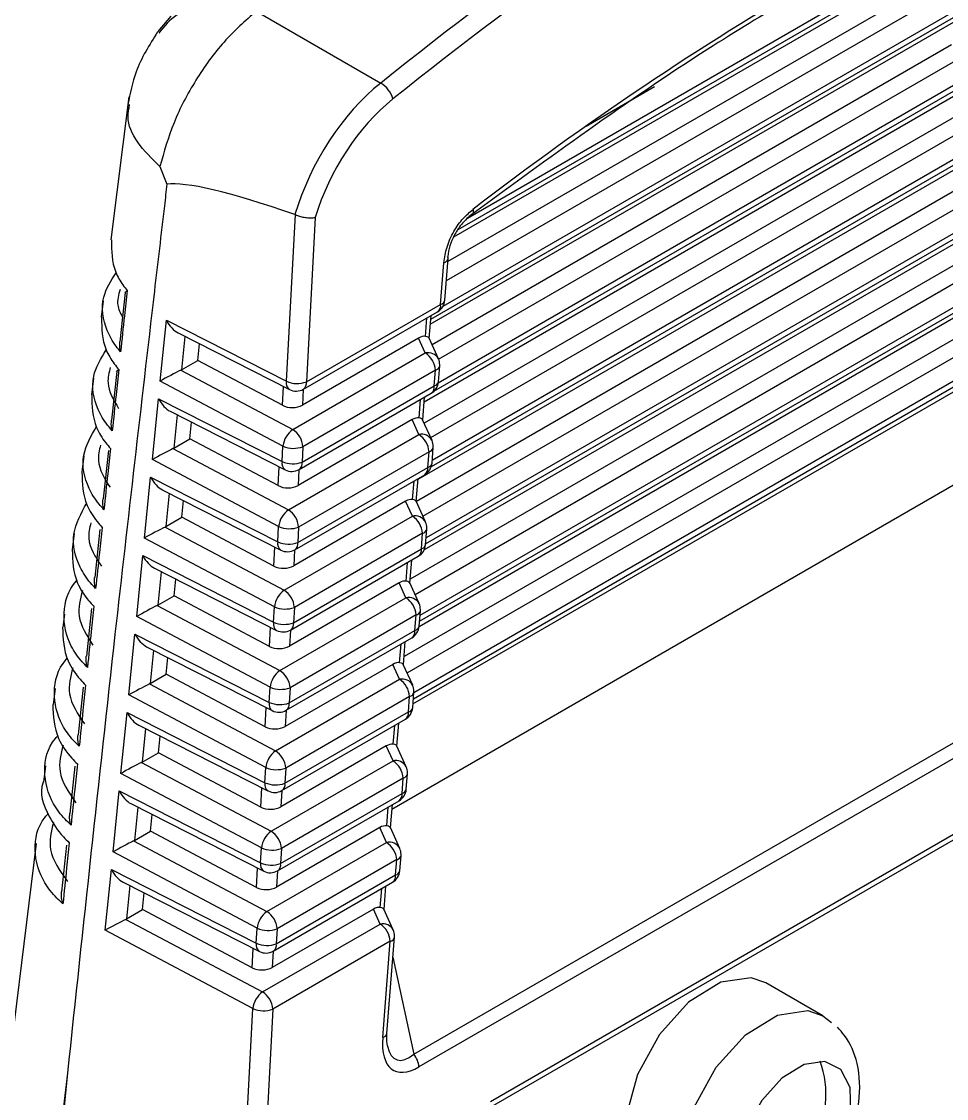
# Model space of a CAD drawing. Extents: x 8 to 113, y 0 to 87.
# Drawn here: x 18.276 to 18.91, y 71.626 to 72.363 of the extents above; entities that cross this region are included whole.
import ezdxf

# ---------------------------------------------------------------- set-up
doc = ezdxf.new("R2010")
doc.units = 0
doc.header["$MEASUREMENT"] = 0
doc.layers.add('OBJECT', color=7, linetype='CONTINUOUS')

msp = doc.modelspace()

# ---------------------------------------------------------------- linework, layer by layer
at = {"layer": 'OBJECT'}
for p, q in [((18.57522, 72.22082), (18.95618, 72.44074)), ((18.95576, 72.44437), (18.58161, 72.22837)), ((18.57222, 72.2157), (18.95311, 72.43559)), ((18.56727, 72.18573), (18.94689, 72.40488)), ((18.96115, 72.39685), (18.56487, 72.16809)), ((18.5565, 72.15939), (18.96156, 72.39322)), ((18.90787, 72.39478), (18.5683, 72.19875)), ((18.55622, 72.15584), (18.95849, 72.38807)), ((18.37844, 72.36679), (18.36966, 72.35645)), ((18.43698, 72.3703), (18.52223, 72.32109)), ((18.56188, 72.13199), (18.95228, 72.35736)), ((18.91325, 72.34726), (18.55743, 72.14185)), ((18.55863, 72.10999), (18.96694, 72.3457)), ((18.96653, 72.34933), (18.56168, 72.11562)), ((18.55203, 72.1028), (18.96388, 72.34055)), ((18.66293, 72.29158), (18.70982, 72.31865)), ((18.34978, 72.31166), (18.33743, 72.21363)), ((18.5565, 72.07826), (18.95766, 72.30985)), ((18.97191, 72.30182), (18.55753, 72.0626)), ((18.54784, 72.04975), (18.96926, 72.29303)), ((18.91864, 72.29974), (18.55205, 72.08812)), ((18.55692, 72.05837), (18.97232, 72.29819)), ((18.37101, 72.26387), (18.37578, 72.25173)), ((18.55112, 72.02453), (18.96304, 72.26233)), ((18.92402, 72.25223), (18.54667, 72.03438)), ((18.55302, 72.0055), (18.97771, 72.25067)), ((18.9773, 72.2543), (18.55334, 72.00955)), ((18.55214, 72.00161), (18.97464, 72.24551)), ((18.45765, 72.11679), (18.46376, 72.23095)), ((18.46376, 72.23095), (18.4635, 72.23105)), ((18.47738, 72.22906), (18.47135, 72.11641)), ((18.54573, 71.9708), (18.96843, 72.21481)), ((18.9294, 72.20471), (18.54243, 71.98131)), ((18.98268, 72.20678), (18.54915, 71.95651)), ((18.54855, 71.94891), (18.98002, 72.198)), ((18.54883, 71.95245), (18.98309, 72.20315)), ((18.5633, 72.16949), (18.56555, 72.19796)), ((18.56621, 72.17235), (18.56846, 72.20082)), ((18.34718, 72.17767), (18.34352, 72.14385)), ((18.33216, 72.17187), (18.33075, 72.16064)), ((18.47135, 72.11641), (18.5633, 72.16949)), ((18.54035, 71.91706), (18.97381, 72.16729)), ((18.46929, 72.1114), (18.56124, 72.16448)), ((18.55289, 72.14759), (18.55389, 72.16024)), ((18.55546, 72.14621), (18.5567, 72.16186)), ((18.37124, 72.11696), (18.37541, 72.15863)), ((18.37541, 72.15863), (18.45765, 72.11679)), ((18.93479, 72.15719), (18.53823, 71.92826)), ((18.54463, 71.89941), (18.98847, 72.15563)), ((18.98806, 72.15926), (18.54496, 71.90346)), ((18.38342, 72.14998), (18.45975, 72.11114)), ((18.3881, 72.1476), (18.38581, 72.12474)), ((18.54813, 72.14643), (18.4686, 72.10052)), ((18.54435, 71.89586), (18.98541, 72.15048)), ((18.55274, 72.13621), (18.54813, 72.14643)), ((18.56179, 72.1322), (18.55537, 72.14641)), ((18.39686, 72.13111), (18.398, 72.14256)), ((18.38581, 72.12474), (18.39686, 72.13111)), ((18.45487, 72.10036), (18.39686, 72.13111)), ((18.46197, 72.08381), (18.55274, 72.13621)), ((18.34152, 72.1235), (18.33785, 72.09012)), ((18.38529, 72.12446), (18.46197, 72.08381)), ((18.55974, 72.12443), (18.46897, 72.07203)), ((18.55889, 72.11367), (18.55974, 72.12443)), ((18.5618, 72.11653), (18.56265, 72.12729)), ((18.32548, 72.11884), (18.32407, 72.10765)), ((18.45527, 72.07241), (18.37124, 72.11696)), ((18.45487, 72.10036), (18.45557, 72.11327)), ((18.46634, 72.05642), (18.55683, 72.10866)), ((18.46841, 72.06144), (18.55889, 72.11367)), ((18.46918, 72.11134), (18.4686, 72.10052)), ((18.36585, 72.06323), (18.37003, 72.10489)), ((18.37003, 72.10489), (18.45471, 72.06182)), ((18.54847, 72.09171), (18.54948, 72.10441)), ((18.55104, 72.09034), (18.55229, 72.10604)), ((18.37804, 72.09624), (18.45681, 72.05617)), ((18.38271, 72.09386), (18.38042, 72.071)), ((18.39147, 72.07738), (18.39262, 72.08882)), ((18.54371, 72.09055), (18.46566, 72.0455)), ((18.54832, 72.08034), (18.54371, 72.09055)), ((18.55738, 72.07632), (18.55096, 72.09053)), ((18.45903, 72.02879), (18.54832, 72.08034)), ((18.98027, 72.08357), (18.52996, 71.82361)), ((18.38042, 72.071), (18.39147, 72.07738)), ((18.45193, 72.04534), (18.39147, 72.07738)), ((18.45471, 72.06182), (18.45527, 72.07241)), ((18.46897, 72.07203), (18.46841, 72.06144)), ((18.55739, 72.06071), (18.55823, 72.07142)), ((18.31887, 72.06575), (18.3175, 72.05459)), ((18.3357, 72.0694), (18.33208, 72.03625)), ((18.37991, 72.07072), (18.45903, 72.02879)), ((18.55532, 72.06856), (18.46603, 72.01701)), ((18.55448, 72.05785), (18.55532, 72.06856)), ((18.45233, 72.01739), (18.36585, 72.06323)), ((18.45193, 72.04534), (18.45262, 72.0583)), ((18.46546, 72.00646), (18.55448, 72.05785)), ((18.36047, 72.00949), (18.36464, 72.05116)), ((18.36464, 72.05116), (18.45176, 72.00684)), ((18.4634, 72.00145), (18.55242, 72.05284)), ((18.46624, 72.05636), (18.46566, 72.0455)), ((18.54663, 72.03447), (18.54787, 72.05022)), ((18.37265, 72.04251), (18.45387, 72.0012)), ((18.54405, 72.03584), (18.54506, 72.04859)), ((18.37733, 72.04013), (18.37504, 72.01727)), ((18.38609, 72.02365), (18.38724, 72.03509)), ((18.53929, 72.03468), (18.46271, 71.99047)), ((18.54391, 72.02446), (18.53929, 72.03468)), ((18.55296, 72.02045), (18.54654, 72.03466)), ((18.37504, 72.01727), (18.38609, 72.02365)), ((18.44898, 71.99031), (18.38609, 72.02365)), ((18.45608, 71.97376), (18.54391, 72.02446)), ((18.31234, 72.01265), (18.31096, 72.00151)), ((18.32991, 72.01533), (18.32633, 71.9824)), ((18.37452, 72.01699), (18.45608, 71.97376)), ((18.45176, 72.00684), (18.45233, 72.01739)), ((18.55091, 72.01269), (18.46308, 71.96199)), ((18.46603, 72.01701), (18.46546, 72.00646)), ((18.55007, 72.00203), (18.55091, 72.01269)), ((18.55297, 72.00489), (18.55382, 72.01555)), ((18.44938, 71.96237), (18.36047, 72.00949)), ((18.44898, 71.99031), (18.44968, 72.00333)), ((18.46252, 71.95149), (18.55007, 72.00203)), ((18.46329, 72.00139), (18.46271, 71.99047)), ((18.54492, 71.65593), (19.14025, 71.99961)), ((18.35509, 71.95576), (18.35926, 71.99743)), ((18.35926, 71.99743), (18.44882, 71.95187)), ((18.46045, 71.94648), (18.548, 71.99702)), ((18.53964, 71.97997), (18.54065, 71.99277)), ((18.54221, 71.9786), (18.54346, 71.99439)), ((19.14378, 71.99093), (18.54844, 71.64725)), ((18.36727, 71.98878), (18.45092, 71.94622)), ((18.37195, 71.9864), (18.36966, 71.96354)), ((18.38071, 71.96992), (18.38185, 71.98136)), ((18.53488, 71.97881), (18.45976, 71.93545)), ((18.53949, 71.96859), (18.53488, 71.97881)), ((18.54854, 71.96458), (18.54212, 71.97879)), ((18.36966, 71.96354), (18.38071, 71.96992)), ((18.44603, 71.93529), (18.38071, 71.96992)), ((18.45313, 71.91874), (18.53949, 71.96859)), ((18.32415, 71.96127), (18.32061, 71.92856)), ((18.36914, 71.96326), (18.45313, 71.91874)), ((18.44882, 71.95187), (18.44938, 71.96237)), ((18.46308, 71.96199), (18.46252, 71.95149)), ((18.30553, 71.95742), (18.30443, 71.94843)), ((18.44643, 71.90734), (18.35509, 71.95576)), ((18.54649, 71.95682), (18.46013, 71.90696)), ((18.54565, 71.94621), (18.54649, 71.95682)), ((18.54856, 71.94907), (18.5494, 71.95967)), ((18.44603, 71.93529), (18.44673, 71.94835)), ((18.45957, 71.89652), (18.54565, 71.94621)), ((18.46035, 71.94642), (18.45976, 71.93545)), ((18.3497, 71.90203), (18.35388, 71.9437)), ((18.35388, 71.9437), (18.44587, 71.8969)), ((18.45751, 71.8915), (18.54359, 71.9412)), ((18.53779, 71.92272), (18.53905, 71.93857)), ((18.36189, 71.93504), (18.44798, 71.89125)), ((18.36656, 71.93266), (18.36427, 71.9098)), ((18.53522, 71.9241), (18.53624, 71.93695)), ((18.37532, 71.91618), (18.37647, 71.92763)), ((18.53046, 71.92294), (18.45681, 71.88042)), ((18.53507, 71.91272), (18.53046, 71.92294)), ((18.54413, 71.90871), (18.53771, 71.92292)), ((18.36376, 71.90953), (18.45018, 71.86371)), ((18.36427, 71.9098), (18.37532, 71.91618)), ((18.44309, 71.88026), (18.37532, 71.91618)), ((18.45018, 71.86371), (18.53507, 71.91272)), ((18.59735, 71.62348), (19.09939, 71.91331)), ((18.29926, 71.90649), (18.29789, 71.89535)), ((18.31841, 71.90723), (18.31492, 71.87474)), ((18.44348, 71.85232), (18.3497, 71.90203)), ((18.44587, 71.8969), (18.44643, 71.90734)), ((18.46013, 71.90696), (18.45957, 71.89652)), ((18.54415, 71.89325), (18.54498, 71.9038)), ((18.59529, 71.61847), (19.09733, 71.90829)), ((18.54207, 71.90094), (18.45718, 71.85194)), ((18.54124, 71.89039), (18.54207, 71.90094)), ((18.34432, 71.8483), (18.34849, 71.88996)), ((18.34849, 71.88996), (18.44293, 71.84192)), ((18.44309, 71.88026), (18.44379, 71.89338)), ((18.45663, 71.84154), (18.54124, 71.89039)), ((18.4574, 71.89144), (18.45681, 71.88042)), ((18.35651, 71.88131), (18.44503, 71.83628)), ((18.45457, 71.83653), (18.53918, 71.88537)), ((18.5308, 71.86822), (18.53183, 71.88113)), ((18.53338, 71.86685), (18.53464, 71.88275)), ((18.36118, 71.87893), (18.35889, 71.85607)), ((18.36994, 71.86245), (18.37109, 71.87389)), ((18.52604, 71.86706), (18.45387, 71.8254)), ((18.53066, 71.85685), (18.52604, 71.86706)), ((18.53971, 71.85283), (18.53329, 71.86704)), ((18.35889, 71.85607), (18.36994, 71.86245)), ((18.44014, 71.82524), (18.36994, 71.86245)), ((18.29272, 71.85341), (18.29135, 71.84229)), ((18.31271, 71.85321), (18.30925, 71.82092)), ((18.35837, 71.85579), (18.44724, 71.80869)), ((18.44293, 71.84192), (18.44348, 71.85232)), ((18.44724, 71.80869), (18.53066, 71.85685)), ((18.45718, 71.85194), (18.45663, 71.84154)), ((18.44054, 71.79729), (18.34432, 71.8483)), ((18.53766, 71.84507), (18.45424, 71.79691)), ((18.53683, 71.83457), (18.53766, 71.84507)), ((18.53974, 71.83743), (18.54057, 71.84793)), ((18.33894, 71.79456), (18.34311, 71.83623)), ((18.34311, 71.83623), (18.43998, 71.78695)), ((18.44014, 71.82524), (18.44084, 71.83841)), ((18.45446, 71.83647), (18.45387, 71.8254)), ((18.45162, 71.78156), (18.53477, 71.82955)), ((18.45368, 71.78657), (18.53683, 71.83457)), ((18.35112, 71.82758), (18.44209, 71.7813)), ((18.3558, 71.8252), (18.35351, 71.80234)), ((18.52639, 71.81235), (18.52741, 71.82531)), ((18.52896, 71.81098), (18.53022, 71.82693)), ((18.36456, 71.80872), (18.3657, 71.82016)), ((18.35351, 71.80234), (18.36456, 71.80872)), ((18.43719, 71.77022), (18.36456, 71.80872)), ((18.52163, 71.81119), (18.45092, 71.77037)), ((18.52624, 71.80097), (18.52163, 71.81119)), ((18.53529, 71.79696), (18.52887, 71.81117)), ((18.28618, 71.80032), (18.243, 71.44969)), ((18.30703, 71.79922), (18.3036, 71.76712)), ((18.35299, 71.80206), (18.44429, 71.75366)), ((18.44429, 71.75366), (18.52624, 71.80097)), ((18.43759, 71.74227), (18.33894, 71.79456)), ((18.43998, 71.78695), (18.44054, 71.79729)), ((18.45424, 71.79691), (18.45368, 71.78657)), ((18.53532, 71.78161), (18.53615, 71.79206)), ((18.53324, 71.7892), (18.45129, 71.74189)), ((18.53241, 71.77875), (18.53324, 71.7892)), ((18.33355, 71.74083), (18.33773, 71.7825)), ((18.33773, 71.7825), (18.43704, 71.73198)), ((18.43719, 71.77022), (18.4379, 71.78343)), ((18.45074, 71.7316), (18.53241, 71.77875)), ((18.45152, 71.7815), (18.45092, 71.77037)), ((18.34574, 71.77384), (18.43914, 71.72633)), ((18.35042, 71.77147), (18.34813, 71.7486)), ((18.44868, 71.72658), (18.53035, 71.77373)), ((18.52197, 71.75648), (18.523, 71.76949)), ((18.52454, 71.75511), (18.52581, 71.77111)), ((18.35918, 71.75498), (18.36032, 71.76643)), ((18.34813, 71.7486), (18.35918, 71.75498)), ((18.43424, 71.71519), (18.35918, 71.75498)), ((18.51721, 71.75532), (18.44797, 71.71535)), ((18.52182, 71.7451), (18.51721, 71.75532)), ((18.53088, 71.74109), (18.52446, 71.7553)), ((18.34761, 71.74833), (18.44134, 71.69864)), ((18.43464, 71.68724), (18.33355, 71.74083)), ((18.43704, 71.73198), (18.43759, 71.74227)), ((18.44134, 71.69864), (18.52182, 71.7451)), ((18.45129, 71.74189), (18.45074, 71.7316)), ((18.52882, 71.73333), (18.44834, 71.68686)), ((18.52361, 71.66738), (18.52882, 71.73333)), ((18.52652, 71.67023), (18.53173, 71.73618)), ((18.43424, 71.71519), (18.43495, 71.72846)), ((18.44857, 71.72652), (18.44797, 71.71535)), ((18.53065, 71.72249), (18.54492, 71.65593)), ((18.82502, 71.68236), (18.78613, 71.70481)), ((18.41523, 71.32484), (18.43464, 71.68724)), ((18.44834, 71.68686), (18.42892, 71.32423)), ((18.82503, 71.68235), (18.83094, 71.67773)), ((18.30768, 71.643), (18.28263, 71.39292))]:
    msp.add_line(p, q, dxfattribs=at)
at = {"layer": 'OBJECT', "flags": 128}
for points in [[(18.58546, 72.23456), (18.58559, 72.23355), (18.58559, 72.23262), (18.58545, 72.2318), (18.58518, 72.23111), (18.58478, 72.23054), (18.58426, 72.23012), (18.58363, 72.22985), (18.5829, 72.22974)], [(18.78613, 71.70481), (18.77591, 71.70825), (18.75524, 71.70525), (18.73318, 71.69164), (18.7131, 71.66948), (18.69804, 71.64215), (18.6903, 71.61382), (18.69106, 71.58878), (18.70021, 71.57087), (18.70613, 71.56624)], [(18.74479, 71.54392), (18.7391, 71.54842), (18.72995, 71.56633), (18.72919, 71.59137), (18.73693, 71.6197), (18.75199, 71.64703), (18.77208, 71.66919), (18.79413, 71.6828), (18.81481, 71.6858), (18.82503, 71.68235)], [(18.77437, 71.55655), (18.78546, 71.55099), (18.79967, 71.55306), (18.81484, 71.56242), (18.82865, 71.57765), (18.839, 71.59644), (18.84432, 71.61592), (18.8438, 71.63313), (18.83751, 71.64545), (18.82641, 71.651), (18.8122, 71.64894), (18.79704, 71.63958), (18.78323, 71.62434), (18.77287, 71.60556), (18.76755, 71.58607), (18.76808, 71.56886), (18.77437, 71.55655)]]:
    msp.add_lwpolyline(points, dxfattribs=at)
at = {"layer": 'OBJECT'}
for centre, radius, start, end in [((18.51265, 72.30514), 0.01861, 15.62668, 59.01454), ((18.56467, 72.20177), 0.00391, 283.05547, 345.95269), ((18.56614, 72.20097), 0.00232, 356.27468, 32.31951), ((18.55624, 72.17314), 0.01, 299.99731, 355.48025), ((18.55837, 72.16859), 0.00502, 304.94017, 10.36092), ((18.56242, 72.1733), 0.00391, 283.05529, 345.95347), ((18.55461, 72.1282), 0.00822, 29.04861, 103.13011), ((18.54429, 72.12322), 0.0155, 4.50636, 56.95029), ((18.55268, 72.12808), 0.01, 0, 24.30711), ((18.55886, 72.12824), 0.00391, 283.05624, 345.95252), ((18.55268, 72.12808), 0.01, 355.48025, 0), ((18.46275, 72.11548), 0.00527, 165.57366, 235.30599), ((18.46498, 72.13374), 0.01847, 246.62949, 290.19368), ((18.46642, 72.11551), 0.00502, 304.94017, 10.36092), ((18.55183, 72.11732), 0.01, 299.99731, 355.48025), ((18.55801, 72.11748), 0.00391, 283.05489, 345.95327), ((18.46429, 72.12006), 0.01, 243.03735, 299.99731), ((18.55379, 72.11284), 0.00517, 305.9993, 9.30179), ((18.47161, 72.07048), 0.01645, 125.85497, 173.23564), ((18.45352, 72.07082), 0.0155, 4.50636, 56.95029), ((18.55019, 72.07233), 0.00822, 29.04908, 103.12996), ((18.53987, 72.06734), 0.0155, 4.50734, 56.94944), ((18.4626, 72.08936), 0.01847, 246.62817, 290.19522), ((18.55444, 72.07237), 0.00391, 283.05533, 345.95304), ((18.54826, 72.07221), 0.01, 0, 24.30711), ((18.54826, 72.07221), 0.01, 355.48025, 0), ((18.46002, 72.06058), 0.00546, 166.94508, 233.93437), ((18.46203, 72.07877), 0.01847, 246.62874, 290.19443), ((18.46347, 72.06054), 0.00502, 304.93973, 10.36136), ((18.54742, 72.0615), 0.01, 299.99731, 355.48025), ((18.54938, 72.05702), 0.00517, 306.00063, 9.30047), ((18.5536, 72.06166), 0.00391, 283.0565, 345.95196), ((18.46134, 72.06508), 0.01, 243.03735, 299.99731), ((18.46866, 72.01545), 0.01645, 125.85461, 173.23496), ((18.45057, 72.01579), 0.0155, 4.50734, 56.94944), ((18.54578, 72.01646), 0.00822, 29.04795, 103.13108), ((18.53545, 72.01147), 0.0155, 4.50632, 56.94991), ((18.54385, 72.01633), 0.01, 0, 24.30711), ((18.45965, 72.03434), 0.01847, 246.62862, 290.19455), ((18.55003, 72.01649), 0.00391, 283.05302, 345.95544), ((18.54385, 72.01633), 0.01, 355.48025, 0), ((18.45708, 72.00561), 0.00546, 166.94537, 233.93408), ((18.45909, 72.02379), 0.01847, 246.62828, 290.19477), ((18.46053, 72.00556), 0.00502, 304.94128, 10.35982), ((18.543, 72.00568), 0.01, 299.99731, 355.48025), ((18.54918, 72.00584), 0.00391, 283.05518, 345.95298), ((18.4584, 72.01011), 0.01, 243.03735, 299.99731), ((18.54497, 72.0012), 0.00517, 305.99944, 9.30165), ((18.46571, 71.96043), 0.01645, 125.854, 173.23551), ((18.44763, 71.96077), 0.0155, 4.50632, 56.94991), ((18.54136, 71.96059), 0.00822, 29.04893, 103.12995), ((18.53104, 71.9556), 0.0155, 4.50702, 56.94976), ((18.4567, 71.97932), 0.01847, 246.62857, 290.1952), ((18.53943, 71.96046), 0.01, 0, 24.30711), ((18.54561, 71.96062), 0.00391, 283.05504, 345.95333), ((18.53943, 71.96046), 0.01, 355.48025, 0), ((18.45414, 71.95064), 0.00546, 166.94548, 233.93398), ((18.45614, 71.96882), 0.01847, 246.62832, 290.19485), ((18.45546, 71.95514), 0.01, 243.03735, 299.99731), ((18.45758, 71.95059), 0.00502, 304.93995, 10.36114), ((18.53859, 71.94986), 0.01, 299.99731, 355.48025), ((18.54055, 71.94538), 0.00517, 305.9995, 9.30159), ((18.54477, 71.95002), 0.00391, 283.05573, 345.95273), ((18.46277, 71.9054), 0.01645, 125.85402, 173.23646), ((18.44468, 71.90574), 0.0155, 4.50702, 56.94976), ((18.53694, 71.90471), 0.00822, 29.04862, 103.13026), ((18.52662, 71.89973), 0.0155, 4.50628, 56.94998), ((18.45376, 71.92429), 0.01847, 246.62906, 290.19472), ((18.54119, 71.90475), 0.00391, 283.04954, 345.95876), ((18.53501, 71.90459), 0.01, 0, 24.30711), ((18.53501, 71.90459), 0.01, 355.48025, 0), ((18.45119, 71.89566), 0.00546, 166.94544, 233.93412), ((18.4532, 71.91385), 0.01847, 246.6284, 290.19477), ((18.45464, 71.89562), 0.00502, 304.94017, 10.36092), ((18.45251, 71.90016), 0.01, 243.03735, 299.99731), ((18.53418, 71.89404), 0.01, 299.99731, 355.48025), ((18.53614, 71.88955), 0.00517, 305.99951, 9.30158), ((18.54036, 71.8942), 0.00391, 283.05622, 345.95209), ((18.45982, 71.85038), 0.01645, 125.85473, 173.23474), ((18.44173, 71.85072), 0.0155, 4.50628, 56.94998), ((18.45081, 71.86927), 0.01847, 246.62852, 290.19526), ((18.53253, 71.84884), 0.00822, 29.04909, 103.12983), ((18.5222, 71.84385), 0.0155, 4.50623, 56.95053), ((18.5306, 71.84872), 0.01, 0, 24.30711), ((18.53678, 71.84888), 0.00391, 283.05533, 345.95311), ((18.5306, 71.84872), 0.01, 355.48025, 0), ((18.44825, 71.84069), 0.00546, 166.94595, 233.93407), ((18.45025, 71.85887), 0.01847, 246.62853, 290.19471), ((18.44957, 71.84519), 0.01, 243.03735, 299.99731), ((18.45169, 71.84064), 0.00502, 304.94014, 10.36095), ((18.52977, 71.83821), 0.01, 299.99731, 355.48025), ((18.53594, 71.83837), 0.00391, 283.05538, 345.95313), ((18.53173, 71.83373), 0.00517, 305.99975, 9.30134), ((18.45687, 71.79536), 0.01645, 125.85403, 173.23644), ((18.43878, 71.7957), 0.0155, 4.50623, 56.95053), ((18.52811, 71.79297), 0.00822, 29.04854, 103.13035), ((18.51779, 71.78798), 0.0155, 4.50737, 56.94938), ((18.44786, 71.81424), 0.01847, 246.62846, 290.19529), ((18.53236, 71.793), 0.00391, 283.05535, 345.95293), ((18.52618, 71.79284), 0.01, 0, 24.30711), ((18.52618, 71.79284), 0.01, 355.48025, 0), ((18.4453, 71.78572), 0.00546, 166.94588, 233.93416), ((18.44731, 71.8039), 0.01847, 246.62851, 290.19476), ((18.44875, 71.78567), 0.00502, 304.94038, 10.36072), ((18.44662, 71.79022), 0.01, 243.03735, 299.99731), ((18.52535, 71.78239), 0.01, 299.99731, 355.48025), ((18.52732, 71.77791), 0.00517, 305.99955, 9.30154), ((18.53153, 71.78255), 0.00391, 283.05533, 345.95294), ((18.45393, 71.74033), 0.01645, 125.85474, 173.23471), ((18.43584, 71.74067), 0.0155, 4.50737, 56.94938), ((18.44492, 71.75922), 0.01847, 246.62852, 290.19475), ((18.52369, 71.7371), 0.00822, 29.04911, 103.12977), ((18.51337, 71.73211), 0.0155, 4.50625, 56.9505), ((18.52176, 71.73697), 0.01, 0, 24.30711), ((18.44236, 71.73074), 0.00546, 166.9454, 233.93463), ((18.44436, 71.74893), 0.01847, 246.62851, 290.19476), ((18.52794, 71.73713), 0.00391, 283.05534, 345.95317), ((18.52176, 71.73697), 0.01, 355.48025, 0), ((18.44368, 71.73524), 0.01, 243.03735, 299.99731), ((18.4458, 71.73069), 0.00502, 304.94015, 10.36094), ((18.45098, 71.68531), 0.01645, 125.85467, 173.23582), ((18.43289, 71.68565), 0.0155, 4.50625, 56.9505), ((18.44197, 71.7042), 0.01847, 246.62849, 290.19526), ((18.52273, 71.67118), 0.00391, 283.05545, 345.95285), ((18.53287, 71.64598), 0.01563, 4.67964, 39.54986), ((18.75832, 71.62848), 0.06887, 280.73909, 19.2663)]:
    msp.add_arc(centre, radius, start, end, dxfattribs=at)
for centre, major_axis, ratio, start_param, end_param in [((18.89207, 70.63267), (1.03077, 2.00185), 0.606843, 0.574391, 0.937899), ((18.89913, 70.62902), (1.02574, 1.9932), 0.60697, 0.574247, 0.937755), ((18.9016, 70.57357), (0.99276, 1.93123), 0.606953, 0.600984, 0.910013), ((18.54161, 72.23124), (0.05539, 0.10653), 0.604579, 0.940429, 1.87705), ((18.54867, 72.2276), (0.05037, 0.09788), 0.60697, 0.937755, 1.859289), ((20.07141, 71.34811), (1.70275, -0.89991), 0.049905, 2.831643, 3.072756), ((18.38205, 72.16189), (-0.00673, 0.01231), 0.526975, 1.548133, 2.485269), ((18.54825, 72.1379), (0.00628, 0.00905), 0.580609, 0.271048, 0.888781), ((18.54529, 72.14444), (0.01015, 0.00177), 0.278097, 6.211834, 6.960412), ((18.37787, 72.12023), (0.01062, 0.00569), 0.026892, 0.783381, 2.231718), ((18.37874, 72.12889), (0.01003, -0.00001), 0.582929, 5.424008, 5.494108), ((18.37667, 72.10816), (-0.00673, 0.01231), 0.526975, 1.548133, 2.485269), ((18.46157, 72.10471), (0.01001, -0.00003), 0.586595, 3.981097, 5.493179), ((18.54383, 72.08202), (0.00628, 0.00905), 0.580609, 0.271048, 0.888781), ((18.54087, 72.08857), (0.01015, 0.00177), 0.278097, 6.211834, 6.960412), ((18.37249, 72.06649), (0.01062, 0.00569), 0.026892, 0.783381, 2.231718), ((18.37336, 72.07516), (0.01003, -0.00001), 0.582929, 5.424008, 5.494108), ((18.37128, 72.05443), (-0.00673, 0.01231), 0.526975, 1.548133, 2.485269), ((18.45862, 72.04969), (0.01001, -0.00003), 0.586595, 3.981097, 5.493179), ((18.53941, 72.02615), (0.00628, 0.00905), 0.580609, 0.271048, 0.888781), ((18.53646, 72.03269), (0.01015, 0.00177), 0.278097, 6.211834, 6.960412), ((18.36711, 72.01276), (0.01062, 0.00569), 0.026892, 0.783381, 2.231718), ((18.36798, 72.02143), (0.01003, -0.00001), 0.582929, 5.424008, 5.494108), ((18.3659, 72.00069), (-0.00673, 0.01231), 0.526975, 1.548133, 2.485269), ((18.45568, 71.99466), (0.01001, -0.00003), 0.586595, 3.981097, 5.493179), ((18.535, 71.97028), (0.00628, 0.00905), 0.580609, 0.271048, 0.888781), ((18.53204, 71.97682), (0.01015, 0.00177), 0.278097, 6.211834, 6.960412), ((18.36173, 71.95903), (0.01062, 0.00569), 0.026892, 0.783381, 2.231718), ((18.36259, 71.96769), (0.01003, -0.00001), 0.582929, 5.424008, 5.494108), ((18.36052, 71.94696), (-0.00673, 0.01231), 0.526975, 1.548133, 2.485269), ((18.45273, 71.93964), (0.01001, -0.00003), 0.586595, 3.981097, 5.493179), ((18.53058, 71.91441), (0.00628, 0.00905), 0.580609, 0.271048, 0.888781), ((18.52762, 71.92095), (0.01015, 0.00177), 0.278097, 6.211834, 6.960412), ((18.35634, 71.90529), (0.01062, 0.00569), 0.026892, 0.783381, 2.231718), ((18.35721, 71.91396), (0.01003, -0.00001), 0.582929, 5.424008, 5.494108), ((18.35513, 71.89323), (-0.00673, 0.01231), 0.526975, 1.548133, 2.485269), ((18.44978, 71.88461), (0.01001, -0.00003), 0.586595, 3.981097, 5.493179), ((18.52616, 71.85853), (0.00628, 0.00905), 0.580609, 0.271048, 0.888781), ((18.52321, 71.86508), (0.01015, 0.00177), 0.278097, 6.211834, 6.960412), ((18.35096, 71.85156), (0.01062, 0.00569), 0.026892, 0.783381, 2.231718), ((18.35183, 71.86023), (0.01003, -0.00001), 0.582929, 5.424008, 5.494108), ((18.34975, 71.83949), (-0.00673, 0.01231), 0.526975, 1.548133, 2.485269), ((18.44683, 71.82959), (0.01001, -0.00003), 0.586595, 3.981097, 5.493179), ((18.52175, 71.80266), (0.00628, 0.00905), 0.580609, 0.271048, 0.888781), ((18.51879, 71.8092), (0.01015, 0.00177), 0.278097, 6.211834, 6.960412), ((18.34558, 71.79783), (0.01062, 0.00569), 0.026892, 0.783381, 2.231718), ((18.34644, 71.8065), (0.01003, -0.00001), 0.582929, 5.424008, 5.494108), ((18.34437, 71.78576), (-0.00673, 0.01231), 0.526975, 1.548133, 2.485269), ((18.44389, 71.77457), (0.01001, -0.00003), 0.586595, 3.981097, 5.493179), ((18.51733, 71.74679), (0.00628, 0.00905), 0.580609, 0.271048, 0.888781), ((18.51437, 71.75333), (0.01015, 0.00177), 0.278097, 6.211834, 6.960412), ((18.34019, 71.7441), (0.01062, 0.00569), 0.026892, 0.783381, 2.231718), ((18.34106, 71.75276), (0.01003, -0.00001), 0.582929, 5.424008, 5.494108), ((18.44094, 71.71954), (0.01001, -0.00003), 0.586595, 3.981097, 5.493179), ((18.55705, 71.69318), (0.02592, 0.04826), 0.443439, 2.35159, 3.763116), ((18.54999, 71.69682), (0.01696, 0.04462), 0.376367, 2.614846, 3.717601), ((19.39215, 67.06838), (1.58934, 16.54697), 0.094708, 1.299793, 1.315305)]:
    msp.add_ellipse(centre, major_axis=major_axis, ratio=ratio, start_param=start_param, end_param=end_param, dxfattribs=at)
for points, knots in [([(19.05311, 72.50119), (19.04841, 72.49934), (19.02492, 72.49011), (18.94636, 72.45678), (18.86739, 72.41644), (18.78876, 72.37058), (18.71018, 72.32288), (18.63724, 72.26951), (18.5829, 72.22974)], [0, 0, 0, 0, 0.029968, 0.149857, 0.5, 0.529967, 0.649857, 1, 1, 1, 1]), ([(18.43698, 72.3703), (18.42709, 72.37216), (18.40661, 72.37599), (18.38234, 72.37037), (18.37398, 72.35989), (18.37031, 72.3553)], [0, 0, 0, 0, 0.344258, 0.712567, 1, 1, 1, 1]), ([(18.43698, 72.3703), (18.42945, 72.36363), (18.41437, 72.35028), (18.39503, 72.32345), (18.37946, 72.29395), (18.37383, 72.2739), (18.37101, 72.26387)], [0, 0, 0, 0, 0.25, 0.5, 0.75, 1, 1, 1, 1]), ([(18.36944, 72.35614), (18.36381, 72.34721), (18.35392, 72.33154), (18.35057, 72.314), (18.34913, 72.30647)], [0, 0, 0, 0, 0.570288, 1, 1, 1, 1]), ([(18.37101, 72.26387), (18.36547, 72.26932), (18.35439, 72.28022), (18.34796, 72.29514), (18.34967, 72.30351), (18.35024, 72.30627)], [0, 0, 0, 0, 0.401126, 0.802252, 1, 1, 1, 1]), ([(18.37578, 72.25173), (18.37521, 72.24685), (18.37234, 72.22242), (18.36034, 72.11979), (18.33741, 71.9222), (18.31836, 71.74329), (18.30768, 71.643)], [0, 0, 0, 0, 0.024148, 0.120739, 0.507103, 1, 1, 1, 1]), ([(18.56555, 72.19796), (18.56607, 72.20153), (18.56712, 72.20869), (18.57198, 72.21946), (18.57834, 72.22845), (18.58318, 72.2326), (18.58546, 72.23456)], [0, 0, 0, 0, 0.261879, 0.524406, 0.776419, 1, 1, 1, 1]), ([(18.46376, 72.23095), (18.46467, 72.23057), (18.46647, 72.22982), (18.46979, 72.22907), (18.47313, 72.2287), (18.47562, 72.22876), (18.47692, 72.22896), (18.47733, 72.22905), (18.47738, 72.22906)], [0, 0, 0, 0, 0.219279, 0.438508, 0.659239, 0.882987, 0.985831, 1, 1, 1, 1]), ([(18.5829, 72.22974), (18.58079, 72.22774), (18.57705, 72.22418), (18.57247, 72.21686), (18.56931, 72.20939), (18.56852, 72.20466), (18.56811, 72.20221)], [0, 0, 0, 0, 0.295336, 0.524716, 0.75446, 1, 1, 1, 1]), ([(18.33773, 72.21362), (18.33779, 72.20616), (18.33787, 72.19564), (18.34443, 72.18428), (18.34756, 72.18021), (18.34854, 72.17894)], [0, 0, 0, 0, 0.625508, 0.883274, 1, 1, 1, 1]), ([(18.34407, 72.13701), (18.34304, 72.13825), (18.33917, 72.14295), (18.33246, 72.15517), (18.32957, 72.17292), (18.3375, 72.18566), (18.34094, 72.19119)], [0, 0, 0, 0, 0.073859, 0.278229, 0.686625, 1, 1, 1, 1]), ([(18.34368, 72.17958), (18.34262, 72.17603), (18.34073, 72.16964), (18.34393, 72.16348), (18.34535, 72.16074)], [0, 0, 0, 0, 0.5563299, 1, 1, 1, 1]), ([(18.34854, 72.17894), (18.34792, 72.17318), (18.34643, 72.1592), (18.34494, 72.14522), (18.34407, 72.13701)], [0, 0, 0, 0, 0.412316, 1, 1, 1, 1]), ([(18.34722, 72.17767), (18.34736, 72.17796), (18.34754, 72.17834), (18.34833, 72.17882), (18.34852, 72.17894), (18.34854, 72.17894)], [0, 0, 0, 0, 0.773395, 0.980383, 1, 1, 1, 1]), ([(18.331, 72.16063), (18.33111, 72.1531), (18.33127, 72.14219), (18.33826, 72.13048), (18.34175, 72.12614), (18.34278, 72.12486)], [0, 0, 0, 0, 0.611071, 0.885051, 1, 1, 1, 1]), ([(18.33834, 72.08294), (18.33726, 72.0842), (18.33323, 72.08888), (18.32614, 72.10107), (18.32277, 72.11921), (18.33063, 72.13242), (18.33419, 72.13839)], [0, 0, 0, 0, 0.073396, 0.272928, 0.67159, 1, 1, 1, 1]), ([(18.34407, 72.13701), (18.34406, 72.13705), (18.34394, 72.13752), (18.34341, 72.1398), (18.34349, 72.14204), (18.34356, 72.14385)], [0, 0, 0, 0, 0.018378, 0.209687, 1, 1, 1, 1]), ([(18.33699, 72.12636), (18.33612, 72.12281), (18.33378, 72.11323), (18.33928, 72.10403), (18.34273, 72.09823)], [0, 0, 0, 0, 0.370333, 1, 1, 1, 1]), ([(18.34278, 72.12486), (18.34217, 72.1191), (18.34069, 72.10512), (18.33921, 72.09115), (18.33834, 72.08294)], [0, 0, 0, 0, 0.4123568, 1, 1, 1, 1]), ([(18.34137, 72.12351), (18.34149, 72.12379), (18.34166, 72.12418), (18.3425, 72.1247), (18.34277, 72.12485), (18.34278, 72.12486)], [0, 0, 0, 0, 0.71714, 0.981648, 1, 1, 1, 1]), ([(18.32428, 72.10764), (18.32444, 72.10003), (18.32467, 72.08875), (18.33211, 72.07669), (18.33597, 72.0721), (18.33706, 72.0708)], [0, 0, 0, 0, 0.5980303, 0.8866937, 1, 1, 1, 1]), ([(18.33834, 72.08294), (18.33833, 72.08298), (18.33817, 72.08359), (18.3376, 72.08598), (18.3377, 72.08833), (18.33778, 72.09012)], [0, 0, 0, 0, 0.017487, 0.25535, 1, 1, 1, 1]), ([(18.33264, 72.02889), (18.3315, 72.03016), (18.32732, 72.03483), (18.31986, 72.04697), (18.316, 72.0656), (18.32384, 72.07937), (18.32753, 72.08586)], [0, 0, 0, 0, 0.072616, 0.266647, 0.654263, 1, 1, 1, 1]), ([(18.33031, 72.07313), (18.32947, 72.06958), (18.32713, 72.0597), (18.33304, 72.05025), (18.33682, 72.04419)], [0, 0, 0, 0, 0.359268, 1, 1, 1, 1]), ([(18.33706, 72.0708), (18.33645, 72.06504), (18.33498, 72.05107), (18.33351, 72.0371), (18.33264, 72.02889)], [0, 0, 0, 0, 0.412394, 1, 1, 1, 1]), ([(18.31759, 72.05459), (18.3178, 72.04692), (18.31811, 72.03529), (18.32599, 72.0229), (18.33022, 72.01807), (18.33137, 72.01676)], [0, 0, 0, 0, 0.585502, 0.888016, 1, 1, 1, 1]), ([(18.33264, 72.02889), (18.33263, 72.02893), (18.33242, 72.02967), (18.33182, 72.03213), (18.33194, 72.03454), (18.33202, 72.03625)], [0, 0, 0, 0, 0.017029, 0.301873, 1, 1, 1, 1]), ([(18.32698, 71.97487), (18.32578, 71.97615), (18.32144, 71.98079), (18.31361, 71.99289), (18.30925, 72.01202), (18.31705, 72.02637), (18.32088, 72.03341)], [0, 0, 0, 0, 0.071801, 0.260452, 0.637267, 1, 1, 1, 1]), ([(18.32366, 72.01989), (18.32284, 72.01634), (18.3205, 72.00616), (18.32682, 71.99648), (18.33094, 71.99017)], [0, 0, 0, 0, 0.349111, 1, 1, 1, 1]), ([(18.33137, 72.01676), (18.33076, 72.011), (18.3293, 71.99703), (18.32784, 71.98307), (18.32698, 71.97487)], [0, 0, 0, 0, 0.41243, 1, 1, 1, 1]), ([(18.31092, 72.00151), (18.31117, 71.99379), (18.31157, 71.98182), (18.31989, 71.96912), (18.32451, 71.96405), (18.32571, 71.96274)], [0, 0, 0, 0, 0.573872, 0.889193, 1, 1, 1, 1]), ([(18.32134, 71.92086), (18.32008, 71.92215), (18.3156, 71.92677), (18.30728, 71.93886), (18.30364, 71.95791), (18.30784, 71.97366), (18.31416, 71.98051), (18.31428, 71.98064)], [0, 0, 0, 0, 0.071358, 0.255787, 0.62412, 0.992827, 1, 1, 1, 1]), ([(18.32698, 71.97487), (18.32696, 71.97491), (18.32671, 71.97576), (18.32608, 71.97829), (18.32621, 71.98076), (18.32629, 71.9824)], [0, 0, 0, 0, 0.0165922, 0.3451753, 1, 1, 1, 1]), ([(18.31788, 71.97346), (18.31638, 71.96761), (18.31309, 71.95484), (18.32087, 71.94273), (18.32509, 71.93617)], [0, 0, 0, 0, 0.458201, 1, 1, 1, 1]), ([(18.32571, 71.96274), (18.32511, 71.95698), (18.32365, 71.94302), (18.32219, 71.92906), (18.32134, 71.92086)], [0, 0, 0, 0, 0.412465, 1, 1, 1, 1]), ([(18.30426, 71.94844), (18.30457, 71.94066), (18.30505, 71.92836), (18.31381, 71.91534), (18.31882, 71.91006), (18.32007, 71.90873)], [0, 0, 0, 0, 0.563247, 0.8902892, 1, 1, 1, 1]), ([(18.31572, 71.86686), (18.31441, 71.86816), (18.30978, 71.87277), (18.30113, 71.88481), (18.29697, 71.90383), (18.30088, 71.91992), (18.30739, 71.92706), (18.30776, 71.92746)], [0, 0, 0, 0, 0.071367, 0.252881, 0.615348, 0.978171, 1, 1, 1, 1]), ([(18.32134, 71.92086), (18.32132, 71.9209), (18.32102, 71.92187), (18.32036, 71.92446), (18.3205, 71.92699), (18.32059, 71.92856)], [0, 0, 0, 0, 0.016204, 0.385519, 1, 1, 1, 1]), ([(18.31127, 71.92055), (18.30976, 71.91458), (18.30644, 71.9014), (18.31473, 71.88897), (18.31927, 71.88218)], [0, 0, 0, 0, 0.453372, 1, 1, 1, 1]), ([(18.32007, 71.90873), (18.31947, 71.90297), (18.31802, 71.88902), (18.31657, 71.87506), (18.31572, 71.86686)], [0, 0, 0, 0, 0.4124967, 1, 1, 1, 1]), ([(18.29762, 71.89536), (18.29797, 71.88752), (18.29855, 71.87489), (18.30776, 71.86157), (18.31315, 71.85608), (18.31446, 71.85474)], [0, 0, 0, 0, 0.55354, 0.891317, 1, 1, 1, 1]), ([(18.31013, 71.81288), (18.30877, 71.81419), (18.30399, 71.81878), (18.29501, 71.83077), (18.29034, 71.84975), (18.29396, 71.86617), (18.30065, 71.87361), (18.30126, 71.87428)], [0, 0, 0, 0, 0.071385, 0.250118, 0.60699, 0.964202, 1, 1, 1, 1]), ([(18.31572, 71.86686), (18.31571, 71.8669), (18.31535, 71.868), (18.31466, 71.87065), (18.31482, 71.87323), (18.31492, 71.87474)], [0, 0, 0, 0, 0.015834, 0.423148, 1, 1, 1, 1]), ([(18.30466, 71.86761), (18.30316, 71.86152), (18.29981, 71.84796), (18.30862, 71.83523), (18.31347, 71.82821)], [0, 0, 0, 0, 0.4488943, 1, 1, 1, 1]), ([(18.31446, 71.85474), (18.31387, 71.84898), (18.31242, 71.83503), (18.31098, 71.82108), (18.31013, 71.81288)], [0, 0, 0, 0, 0.412528, 1, 1, 1, 1]), ([(18.29108, 71.84234), (18.29106, 71.84229), (18.28786, 71.83469), (18.29316, 71.82129), (18.30167, 71.80781), (18.3075, 71.80211), (18.30888, 71.80077)], [0, 0, 0, 0, 0.004151, 0.545344, 0.892442, 1, 1, 1, 1]), ([(18.30457, 71.75892), (18.30315, 71.76024), (18.29822, 71.7648), (18.28893, 71.77674), (18.28375, 71.79568), (18.28706, 71.81243), (18.29393, 71.82015), (18.29477, 71.8211)], [0, 0, 0, 0, 0.071411, 0.247486, 0.599015, 0.950869, 1, 1, 1, 1]), ([(18.31013, 71.81288), (18.31012, 71.81293), (18.30971, 71.81413), (18.30899, 71.81685), (18.30917, 71.81948), (18.30926, 71.82092)], [0, 0, 0, 0, 0.015503, 0.4583, 1, 1, 1, 1]), ([(18.29808, 71.81465), (18.29657, 71.80846), (18.2932, 71.79452), (18.30253, 71.78149), (18.30771, 71.77426)], [0, 0, 0, 0, 0.444731, 1, 1, 1, 1]), ([(18.30888, 71.80077), (18.30829, 71.79501), (18.30685, 71.78106), (18.30541, 71.76712), (18.30457, 71.75892)], [0, 0, 0, 0, 0.412557, 1, 1, 1, 1]), ([(18.30457, 71.75892), (18.30455, 71.75896), (18.3041, 71.76028), (18.30334, 71.76306), (18.30353, 71.76573), (18.30363, 71.76712)], [0, 0, 0, 0, 0.015172, 0.4911511, 1, 1, 1, 1]), ([(18.74495, 71.54454), (18.7459, 71.54375), (18.75192, 71.5388), (18.76682, 71.5366), (18.78648, 71.53898), (18.80678, 71.54918), (18.82657, 71.56764), (18.84279, 71.59389), (18.85118, 71.6227), (18.8503, 71.64852), (18.84307, 71.66557), (18.83678, 71.67265), (18.83523, 71.6744)], [0, 0, 0, 0, 0.018648, 0.1176, 0.212593, 0.320383, 0.449434, 0.586946, 0.726314, 0.856861, 0.964538, 1, 1, 1, 1]), ([(18.52713, 71.66117), (18.52686, 71.66221), (18.52624, 71.66459), (18.52642, 71.66821), (18.52652, 71.67023)], [0, 0, 0, 0, 0.439992, 1, 1, 1, 1])]:
    msp.add_open_spline(points, degree=3, knots=knots, dxfattribs=at)

doc.saveas('drawing.dxf')
